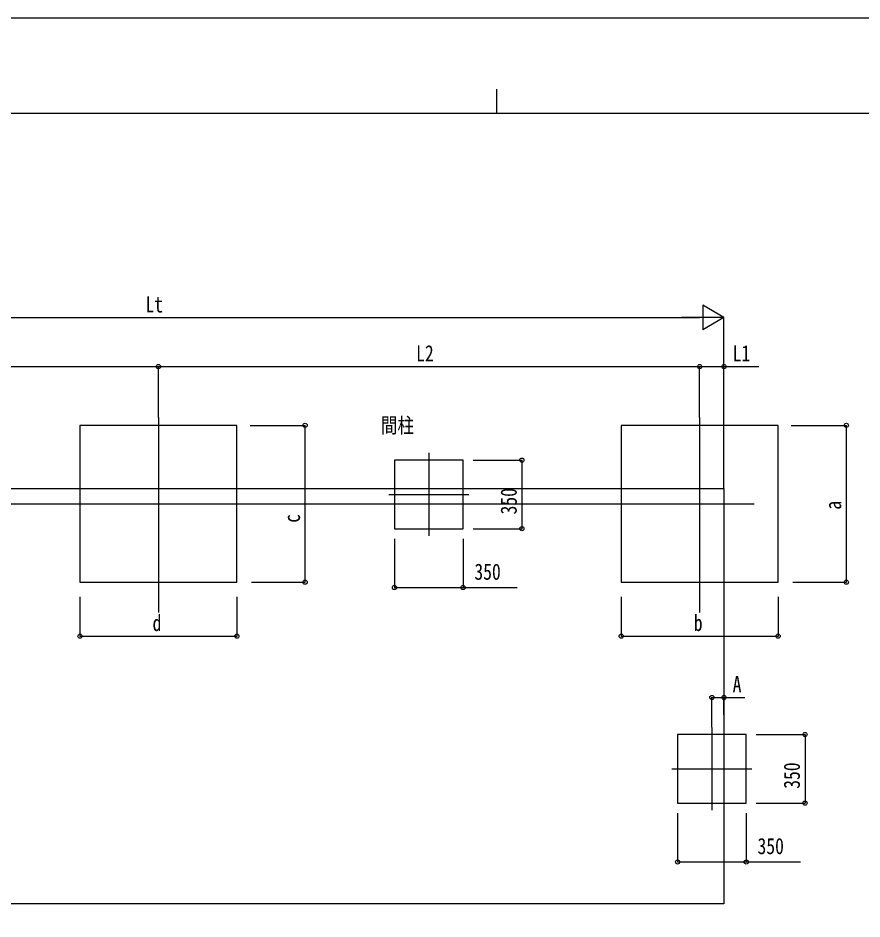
# Model space of a CAD drawing. Units: millimetres, scale not verified. Extents: x -10512 to 10512, y -7425 to 7425.
# Drawn here: x -2452 to 1852, y 2830 to 7425 of the extents above; entities that cross this region are included whole.
import ezdxf
from ezdxf.enums import TextEntityAlignment as Align

# ---------------------------------------------------------------- set-up
doc = ezdxf.new("R2010")
doc.units = ezdxf.units.MM
doc.header["$LTSCALE"] = 30
for name, color, linetype in [('0-2_USER1', 3, 'Continuous'), ('0-3_YKK_12', 2, 'Continuous'), ('0-5_YKK_A1', 4, 'Continuous'), ('0-6_YKK_D', 6, 'Continuous'), ('0-7_YKK_ZWAK', 7, 'Continuous')]:
    doc.layers.add(name, color=color, linetype=linetype)
doc.styles.add('ＭＳ ゴシック', font='')
doc.styles.get('ＭＳ ゴシック').set_extended_font_data('MS Gothic')

msp = doc.modelspace()

# ---------------------------------------------------------------- linework, layer by layer
at = {"layer": '0-3_YKK_12'}
for p, q in [((-1735.63, 5387.52), (-1735.63, 4392.35)), ((1024.37, 5387.52), (1024.37, 4392.35)), ((-357.04, 5206.55), (-357.04, 4783.92)), ((-560.77, 4995.24), (-153.31, 4995.24)), ((-4880.6, 4947.44), (-1561.49, 4947.44)), ((-2016.59, 4947.44), (1302.51, 4947.44)), ((1086.87, 3807.25), (1086.87, 3384.62)), ((883.14, 3595.94), (1290.6, 3595.94))]:
    msp.add_line(p, q, dxfattribs=at)
at = {"layer": '0-5_YKK_A1'}
for p, q in [((-4619.63, 5025.24), (1148.37, 5025.24)), ((1148.37, 5025.24), (1148.37, 2906.86)), ((1148.37, 2906.86), (-4619.63, 2906.86))]:
    msp.add_line(p, q, dxfattribs=at)
for points in [[(-2135.63, 4547.44), (-1335.63, 4547.44), (-1335.63, 5347.44), (-2135.63, 5347.44)], [(624.37, 4547.44), (1424.37, 4547.44), (1424.37, 5347.44), (624.37, 5347.44)], [(-532.04, 4820.24), (-182.04, 4820.24), (-182.04, 5170.24), (-532.04, 5170.24)], [(911.87, 3420.94), (1261.87, 3420.94), (1261.87, 3770.94), (911.87, 3770.94)]]:
    msp.add_lwpolyline(points, close=True, dxfattribs=at)
at = {"layer": '0-6_YKK_D'}
for p, q in [((1148.37, 5897.44), (1040.12, 5959.94)), ((1040.12, 5959.94), (1040.12, 5834.94)), ((-4494.63, 5897.44), (1023.37, 5897.44)), ((1148.37, 5897.44), (931.86, 5897.44)), ((1148.37, 5897.44), (1040.12, 5834.94)), ((1148.37, 5026.24), (1148.37, 5898.44)), ((-4495.63, 5647.44), (-1735.63, 5647.44)), ((-1735.63, 5387.52), (-1735.63, 5648.44)), ((-1735.63, 5387.52), (-1735.63, 5648.44)), ((-1735.63, 5647.44), (1024.37, 5647.44)), ((1024.37, 5387.52), (1024.37, 5648.44)), ((1024.37, 5387.52), (1024.37, 5648.44)), ((1148.37, 5075.24), (1148.37, 5648.44)), ((-1268.48, 5347.44), (-986.52, 5347.44)), ((-987.52, 4547.44), (-987.52, 5347.44)), ((1491.53, 5347.44), (1773.48, 5347.44)), ((1772.48, 4547.44), (1772.48, 5347.44)), ((-131.04, 5170.24), (118.96, 5170.24)), ((117.96, 5170.24), (117.96, 4820.24)), ((-131.04, 4820.24), (118.96, 4820.24)), ((-532.04, 4769.24), (-532.04, 4519.24)), ((-182.04, 4769.24), (-182.04, 4519.24)), ((-1260.63, 4547.44), (-986.52, 4547.44)), ((1499.37, 4547.44), (1773.48, 4547.44)), ((-2135.63, 4473.24), (-2135.63, 4271.44)), ((-1335.63, 4473.42), (-1335.63, 4271.44)), ((624.37, 4473.24), (624.37, 4271.44)), ((1424.37, 4473.42), (1424.37, 4271.44)), ((-2135.63, 4272.44), (-1335.63, 4272.44)), ((624.37, 4272.44), (1424.37, 4272.44)), ((1086.87, 3808.25), (1086.87, 3960.7)), ((1148.37, 3870.66), (1148.37, 3960.7)), ((1312.87, 3770.94), (1562.87, 3770.94)), ((1561.87, 3770.94), (1561.87, 3420.94)), ((1312.87, 3420.94), (1562.87, 3420.94)), ((911.87, 3369.94), (911.87, 3119.94)), ((1261.87, 3369.94), (1261.87, 3119.94))]:
    msp.add_line(p, q, dxfattribs=at)
for points in [[(1024.37, 5647.44), (1148.37, 5647.44), (1326.2, 5647.44)], [(-532.04, 4520.24), (-182.04, 4520.24), (94.46, 4520.24)], [(1086.87, 3959.7), (1148.37, 3959.7), (1254.2, 3959.7)], [(911.87, 3120.94), (1261.87, 3120.94), (1538.37, 3120.94)]]:
    msp.add_lwpolyline(points, dxfattribs=at)
for centre in [(-1735.63, 5647.44), (-1735.63, 5647.44), (1024.37, 5647.44), (1024.37, 5647.44), (1148.37, 5647.44), (-987.52, 5347.44), (1772.48, 5347.44), (117.96, 5170.24), (117.96, 4820.24), (-987.52, 4547.44), (1772.48, 4547.44), (-532.04, 4520.24), (-182.04, 4520.24), (-2135.63, 4272.44), (-1335.63, 4272.44), (624.37, 4272.44), (1424.37, 4272.44), (1086.87, 3959.7), (1148.37, 3959.7), (1561.87, 3770.94), (1561.87, 3420.94), (911.87, 3120.94), (1261.87, 3120.94)]:
    msp.add_circle(centre, 10.62, dxfattribs=at)
at = {"layer": '0-7_YKK_ZWAK'}
for p, q in [((-12.45, 7062.5), (-12.45, 6937.5)), ((9737.55, 6937.5), (-9762.45, 6937.5))]:
    msp.add_line(p, q, dxfattribs=at)
msp.add_lwpolyline([(-10512.5, -7425), (10512.5, -7425), (10512.5, 7425), (-10512.5, 7425)], close=True, dxfattribs=at)

# ---------------------------------------------------------------- texts
at = {"layer": '0-2_USER1', "style": 'ＭＳ ゴシック', "width": 0.8}
msp.add_text('間柱', height=77.32, dxfattribs=at).set_placement((-601.13, 5285.68), align=Align.BOTTOM_LEFT)
at = {"layer": '0-6_YKK_D', "style": 'ＭＳ ゴシック', "width": 0.8}
for s, p in [('Lt', (-1801.63, 5898.44)), ('L2', (-421.63, 5649.1)), ('L1', (1192.54, 5649.1)), ('350', (-124.54, 4535.24)), ('d', (-1765.63, 4273.77)), ('b', (994.37, 4273.77)), ('A', (1192.54, 3961.36)), ('350', (1319.37, 3135.94))]:
    msp.add_text(s, height=82.48, dxfattribs=at).set_placement(p, align=Align.BOTTOM_LEFT)
for s, p in [('350', (116.29, 4893.24)), ('a', (1770.81, 4917.44)), ('c', (-989.19, 4850.47)), ('350', (1560.2, 3493.94))]:
    msp.add_text(s, height=82.48, rotation=90, dxfattribs=at).set_placement(p, align=Align.BOTTOM_LEFT)

doc.saveas('drawing.dxf')
